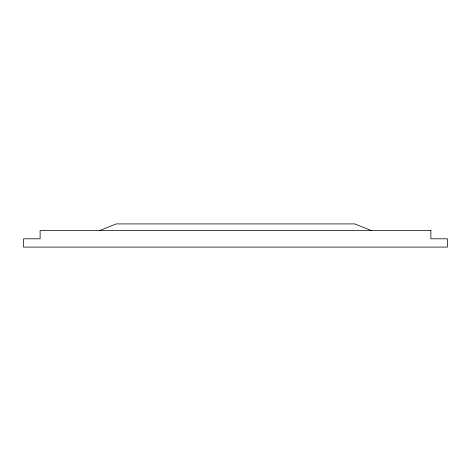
<?xml version="1.0" encoding="UTF-8"?>
<svg xmlns="http://www.w3.org/2000/svg" width="471" height="471" viewBox="0 0 471 471"><rect width="100%" height="100%" fill="white"/><g stroke="black" fill="none" stroke-linecap="round" stroke-linejoin="round"><path stroke-width="0.71" d="M99.722 230.531L116.278 223.908L354.722 223.908L371.283 230.531M430.894 230.531L40.106 230.531L40.112 238.809L23.55 238.809L23.55 247.092L447.45 247.092L447.45 238.809L430.888 238.809L430.888 230.531"/></g></svg>
